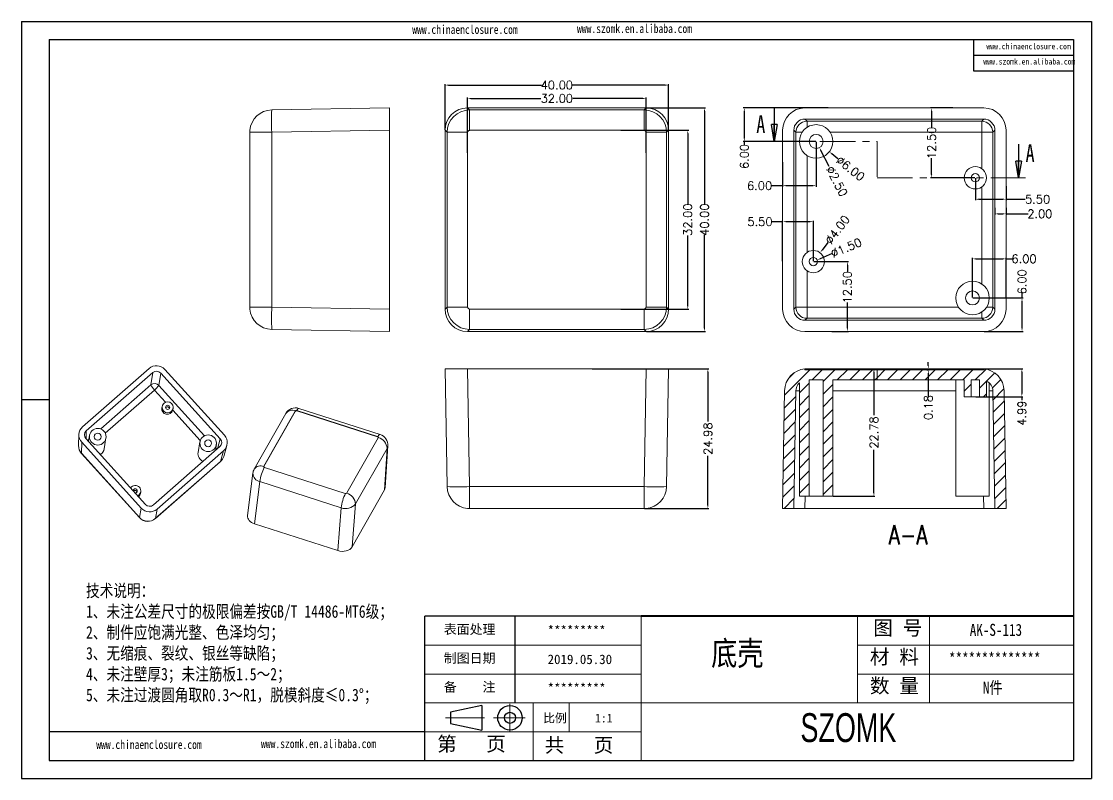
# Model space of a CAD drawing. Header units: inches. Extents: x 2182 to 2554, y 652 to 787.
# Drawn here: x 2362.3 to 2553.8, y 652 to 787.4 of the extents above; entities that cross this region are included whole.
import ezdxf

# ---------------------------------------------------------------- set-up
doc = ezdxf.new("R2010")
doc.units = ezdxf.units.IN
doc.linetypes.add('CENTER', pattern=[10.16, 6.35, -1.27, 1.27, -1.27])
doc.linetypes.add('CENTER2', pattern=[28.575, 19.05, -3.175, 3.175, -3.175])
doc.layers.add('文字', color=81, linetype='Continuous')
for name, color, linetype, lineweight in [('粗实线', 7, 'Continuous', 30), ('细实线', 3, 'Continuous', 9), ('细点划线', 2, 'CENTER2', 9)]:
    doc.layers.add(name, color=color, linetype=linetype, lineweight=lineweight)
doc.styles.add('SLDTEXTSTYLE0', font='TXT', dxfattribs={"width": 0.75})
doc.styles.add('SLDTEXTSTYLE3', font='TXT', dxfattribs={"width": 0.75, "bigfont": 'bigfont'})
doc.styles.get("Standard").update_dxf_attribs({"font": 'txt', "bigfont": 'gbcbig.shx'})
doc.styles.add('宋体', font='', dxfattribs={"width": 0.8, "height": 3.5})
doc.styles.add('长仿宋', font='', dxfattribs={"width": 0.7, "height": 4})
doc.styles.get('宋体').set_extended_font_data('SimSun')
doc.styles.get('长仿宋').set_extended_font_data('SimSun')
doc.dimstyles.new('2', dxfattribs={"dimtxt": 1.5, "dimasz": 0.6, "dimexe": 0.18, "dimexo": 0.0625, "dimgap": 0.09, "dimtad": 0, "dimzin": 0, "dimdsep": 46, "dimtxsty": 'Standard', "dimcen": 0, "dimclrd": 3, "dimclre": 3, "dimadec": 0, "dimazin": 2, "dimtfac": 1, "dimtofl": 0, "dimtmove": 0, "dimatfit": 3, "dimfxl": 1, "dimtolj": 1, "dimtzin": 0, "dimarcsym": 0})
pattern_1 = [(45, (70.4889, -338.2714), (-1.122532, 1.122532), [])]

# ---------------------------------------------------------------- blocks, each defined once
blk = doc.blocks.new('_CLOSED')
at = {"color": 0, "linetype": 'ByBlock', "lineweight": -2}
for p, q in [((-1, 0.166667), (0, 0)), ((-1, 0.166667), (-1, -0.166667)), ((0, 0), (-1, -0.166667)), ((0, 0), (-1, 0))]:
    blk.add_line(p, q, dxfattribs=at)
blk = doc.blocks.new('*D20')
at = {"color": 3, "lineweight": -2}
for p, q in [((2438.1, 768.04), (2438.1, 776.23)), ((2438.7, 776.05), (2455.38, 776.05)), ((2477.5, 776.05), (2460.81, 776.05)), ((2478.1, 768.04), (2478.1, 776.23))]:
    blk.add_line(p, q, dxfattribs=at)
at = {"color": 3}
for points in [[(2438.7, 776.15), (2438.7, 775.95), (2438.1, 776.05)], [(2477.5, 776.15), (2477.5, 775.95), (2478.1, 776.05)]]:
    blk.add_solid(points, dxfattribs=at)
at = {"layer": 'Defpoints', "color": 0}
for p in [(2478.1, 776.05), (2438.1, 767.98), (2478.1, 767.98)]:
    blk.add_point(p, dxfattribs=at)
at = {"color": 0, "insert": (2458.1, 776.05), "char_height": 1.5, "attachment_point": 5}
blk.add_mtext('\\A1;40.00', dxfattribs=at)
blk = doc.blocks.new('*D21')
at = {"color": 3, "lineweight": -2}
for p, q in [((2474.16, 771.97), (2484.71, 771.97)), ((2484.53, 771.37), (2484.53, 754.69)), ((2484.53, 732.57), (2484.53, 749.26)), ((2474.16, 731.97), (2484.71, 731.97))]:
    blk.add_line(p, q, dxfattribs=at)
at = {"color": 3}
for points in [[(2484.43, 771.37), (2484.63, 771.37), (2484.53, 771.97)], [(2484.43, 732.57), (2484.63, 732.57), (2484.53, 731.97)]]:
    blk.add_solid(points, dxfattribs=at)
at = {"layer": 'Defpoints', "color": 0}
for p in [(2474.1, 771.97), (2474.1, 731.97), (2484.53, 731.97)]:
    blk.add_point(p, dxfattribs=at)
at = {"color": 0, "insert": (2484.53, 751.97), "char_height": 1.5, "attachment_point": 5, "rotation": 90}
blk.add_mtext('\\A1;40.00', dxfattribs=at)
blk = doc.blocks.new('*D22')
at = {"color": 3, "lineweight": -2}
for p, q in [((2442.1, 763.93), (2442.1, 773.85)), ((2442.7, 773.67), (2455.26, 773.67)), ((2473.5, 773.67), (2460.94, 773.67)), ((2474.1, 763.93), (2474.1, 773.85))]:
    blk.add_line(p, q, dxfattribs=at)
at = {"color": 3}
for points in [[(2442.7, 773.77), (2442.7, 773.57), (2442.1, 773.67)], [(2473.5, 773.77), (2473.5, 773.57), (2474.1, 773.67)]]:
    blk.add_solid(points, dxfattribs=at)
at = {"layer": 'Defpoints', "color": 0}
for p in [(2474.1, 773.67), (2442.1, 763.87), (2474.1, 763.87)]:
    blk.add_point(p, dxfattribs=at)
at = {"color": 0, "insert": (2458.1, 773.67), "char_height": 1.5, "attachment_point": 5}
blk.add_mtext('\\A1;32.00', dxfattribs=at)
blk = doc.blocks.new('*D23')
at = {"color": 3, "lineweight": -2}
for p, q in [((2469.57, 767.97), (2481.71, 767.97)), ((2481.53, 767.37), (2481.53, 754.81)), ((2481.53, 736.57), (2481.53, 749.13)), ((2469.57, 735.97), (2481.71, 735.97))]:
    blk.add_line(p, q, dxfattribs=at)
at = {"color": 3}
for points in [[(2481.43, 767.37), (2481.63, 767.37), (2481.53, 767.97)], [(2481.43, 736.57), (2481.63, 736.57), (2481.53, 735.97)]]:
    blk.add_solid(points, dxfattribs=at)
at = {"layer": 'Defpoints', "color": 0}
for p in [(2469.51, 767.97), (2469.51, 735.97), (2481.53, 735.97)]:
    blk.add_point(p, dxfattribs=at)
at = {"color": 0, "insert": (2481.53, 751.97), "char_height": 1.5, "attachment_point": 5, "rotation": 90}
blk.add_mtext('\\A1;32.00', dxfattribs=at)
blk = doc.blocks.new('*D24')
at = {"color": 3, "lineweight": -2}
for p, q in [((2536.51, 754.11), (2536.51, 752.84)), ((2537.11, 753.02), (2537.91, 753.02)), ((2538.51, 754.11), (2538.51, 752.84)), ((2538.51, 753.02), (2542.46, 753.02))]:
    blk.add_line(p, q, dxfattribs=at)
at = {"color": 3}
for points in [[(2537.11, 753.12), (2537.11, 752.92), (2536.51, 753.02)], [(2537.91, 753.12), (2537.91, 752.92), (2538.51, 753.02)]]:
    blk.add_solid(points, dxfattribs=at)
at = {"layer": 'Defpoints', "color": 0}
for p in [(2536.51, 754.17), (2538.51, 754.17), (2538.51, 753.02)]:
    blk.add_point(p, dxfattribs=at)
at = {"color": 0, "insert": (2544.55, 753.02), "char_height": 1.5, "attachment_point": 5}
blk.add_mtext('\\A1;2.00', dxfattribs=at)
blk = doc.blocks.new('*D25')
at = {"color": 3, "lineweight": -2}
for p, q in [((2506.68, 771.97), (2491.47, 771.97)), ((2491.65, 771.37), (2491.65, 766.57)), ((2504.44, 765.97), (2491.47, 765.97)), ((2491.65, 765.97), (2491.65, 765.37))]:
    blk.add_line(p, q, dxfattribs=at)
at = {"color": 3}
for points in [[(2491.55, 771.37), (2491.75, 771.37), (2491.65, 771.97)], [(2491.55, 766.57), (2491.75, 766.57), (2491.65, 765.97)]]:
    blk.add_solid(points, dxfattribs=at)
at = {"layer": 'Defpoints', "color": 0}
for p in [(2491.65, 771.97), (2506.75, 771.97), (2504.51, 765.97)]:
    blk.add_point(p, dxfattribs=at)
at = {"color": 0, "insert": (2491.65, 763.28), "char_height": 1.5, "attachment_point": 5, "rotation": 90}
blk.add_mtext('\\A1;6.00', dxfattribs=at)
blk = doc.blocks.new('*D26')
at = {"color": 3, "lineweight": -2}
for p, q in [((2504.51, 765.91), (2504.51, 757.88)), ((2498.51, 762.27), (2498.51, 757.88)), ((2498.51, 758.06), (2496.47, 758.06)), ((2503.91, 758.06), (2499.11, 758.06))]:
    blk.add_line(p, q, dxfattribs=at)
at = {"color": 3}
for points in [[(2499.11, 758.16), (2499.11, 757.96), (2498.51, 758.06)], [(2503.91, 758.16), (2503.91, 757.96), (2504.51, 758.06)]]:
    blk.add_solid(points, dxfattribs=at)
at = {"layer": 'Defpoints', "color": 0}
for p in [(2504.51, 765.97), (2498.51, 762.33), (2498.51, 758.06)]:
    blk.add_point(p, dxfattribs=at)
at = {"color": 0, "insert": (2494.38, 758.06), "char_height": 1.5, "attachment_point": 5}
blk.add_mtext('\\A1;6.00', dxfattribs=at)
blk = doc.blocks.new('*D27')
at = {"color": 3, "lineweight": -2}
for p, q in [((2532.51, 738.04), (2532.51, 745.15)), ((2533.11, 744.97), (2537.91, 744.97)), ((2538.51, 738.04), (2538.51, 745.15)), ((2538.51, 744.97), (2539.63, 744.97))]:
    blk.add_line(p, q, dxfattribs=at)
at = {"color": 3}
for points in [[(2533.11, 745.07), (2533.11, 744.87), (2532.51, 744.97)], [(2537.91, 745.07), (2537.91, 744.87), (2538.51, 744.97)]]:
    blk.add_solid(points, dxfattribs=at)
at = {"layer": 'Defpoints', "color": 0}
for p in [(2538.51, 744.97), (2532.51, 737.97), (2538.51, 737.97)]:
    blk.add_point(p, dxfattribs=at)
at = {"color": 0, "insert": (2541.72, 744.97), "char_height": 1.5, "attachment_point": 5}
blk.add_mtext('\\A1;6.00', dxfattribs=at)
blk = doc.blocks.new('*D28')
at = {"color": 3, "lineweight": -2}
for p, q in [((2532.57, 737.97), (2541.54, 737.97)), ((2541.36, 737.97), (2541.36, 738.77)), ((2541.36, 732.57), (2541.36, 737.37)), ((2534.57, 731.97), (2541.54, 731.97))]:
    blk.add_line(p, q, dxfattribs=at)
at = {"color": 3}
for points in [[(2541.26, 737.37), (2541.46, 737.37), (2541.36, 737.97)], [(2541.26, 732.57), (2541.46, 732.57), (2541.36, 731.97)]]:
    blk.add_solid(points, dxfattribs=at)
at = {"layer": 'Defpoints', "color": 0}
for p in [(2532.51, 737.97), (2534.51, 731.97), (2541.36, 731.97)]:
    blk.add_point(p, dxfattribs=at)
at = {"color": 0, "insert": (2541.36, 740.86), "char_height": 1.5, "attachment_point": 5, "rotation": 90}
blk.add_mtext('\\A1;6.00', dxfattribs=at)
blk = doc.blocks.new('*D29')
at = {"color": 3, "lineweight": -2}
for p, q in [((2533.01, 759.41), (2533.01, 755.46)), ((2538.51, 757.98), (2538.51, 755.46)), ((2533.61, 755.64), (2537.91, 755.64)), ((2538.51, 755.64), (2541.93, 755.64))]:
    blk.add_line(p, q, dxfattribs=at)
at = {"color": 3}
for points in [[(2533.61, 755.74), (2533.61, 755.54), (2533.01, 755.64)], [(2537.91, 755.74), (2537.91, 755.54), (2538.51, 755.64)]]:
    blk.add_solid(points, dxfattribs=at)
at = {"layer": 'Defpoints', "color": 0}
for p in [(2533.01, 759.47), (2538.51, 758.04), (2538.51, 755.64)]:
    blk.add_point(p, dxfattribs=at)
at = {"color": 0, "insert": (2544.14, 755.64), "char_height": 1.5, "attachment_point": 5}
blk.add_mtext('\\A1;5.50', dxfattribs=at)
blk = doc.blocks.new('*D30')
at = {"color": 3, "lineweight": -2}
for p, q in [((2528.98, 771.97), (2525, 771.97)), ((2525.18, 771.37), (2525.18, 768.44)), ((2525.18, 760.07), (2525.18, 763.01)), ((2532.94, 759.47), (2525, 759.47))]:
    blk.add_line(p, q, dxfattribs=at)
at = {"color": 3}
for points in [[(2525.08, 771.37), (2525.28, 771.37), (2525.18, 771.97)], [(2525.08, 760.07), (2525.28, 760.07), (2525.18, 759.47)]]:
    blk.add_solid(points, dxfattribs=at)
at = {"layer": 'Defpoints', "color": 0}
for p in [(2525.18, 771.97), (2529.04, 771.97), (2533.01, 759.47)]:
    blk.add_point(p, dxfattribs=at)
at = {"color": 0, "insert": (2525.18, 765.72), "char_height": 1.5, "attachment_point": 5, "rotation": 90}
blk.add_mtext('\\A1;12.50', dxfattribs=at)
blk = doc.blocks.new('*D31')
at = {"color": 3, "lineweight": -2}
for p, q in [((2498.51, 751.62), (2496.66, 751.62)), ((2498.51, 744.54), (2498.51, 751.8)), ((2503.41, 751.62), (2499.11, 751.62)), ((2504.01, 744.54), (2504.01, 751.8))]:
    blk.add_line(p, q, dxfattribs=at)
at = {"color": 3}
for points in [[(2499.11, 751.72), (2499.11, 751.52), (2498.51, 751.62)], [(2503.41, 751.72), (2503.41, 751.52), (2504.01, 751.62)]]:
    blk.add_solid(points, dxfattribs=at)
at = {"layer": 'Defpoints', "color": 0}
for p in [(2498.51, 751.62), (2498.51, 744.47), (2504.01, 744.47)]:
    blk.add_point(p, dxfattribs=at)
at = {"color": 0, "insert": (2494.45, 751.62), "char_height": 1.5, "attachment_point": 5}
blk.add_mtext('\\A1;5.50', dxfattribs=at)
blk = doc.blocks.new('*D32')
at = {"color": 3, "lineweight": -2}
for p, q in [((2504.07, 744.47), (2510.28, 744.47)), ((2510.1, 743.87), (2510.1, 742.6)), ((2510.1, 732.57), (2510.1, 737.17)), ((2507.3, 731.97), (2510.28, 731.97))]:
    blk.add_line(p, q, dxfattribs=at)
at = {"color": 3}
for points in [[(2510, 743.87), (2510.2, 743.87), (2510.1, 744.47)], [(2510, 732.57), (2510.2, 732.57), (2510.1, 731.97)]]:
    blk.add_solid(points, dxfattribs=at)
at = {"layer": 'Defpoints', "color": 0}
for p in [(2504.01, 744.47), (2507.24, 731.97), (2510.1, 731.97)]:
    blk.add_point(p, dxfattribs=at)
at = {"color": 0, "insert": (2510.1, 739.88), "char_height": 1.5, "attachment_point": 5, "rotation": 90}
blk.add_mtext('\\A1;12.50', dxfattribs=at)
blk = doc.blocks.new('*D33')
at = {"color": 3, "lineweight": -2}
blk.add_line((2508.42, 762.89), (2507.33, 763.75), dxfattribs=at)
at = {"color": 3}
blk.add_solid([(2507.4, 763.83), (2507.27, 763.67), (2506.86, 764.12)], dxfattribs=at)
at = {"layer": 'Defpoints', "color": 0}
for p in [(2502.15, 767.83), (2506.86, 764.12)]:
    blk.add_point(p, dxfattribs=at)
at = {"color": 0, "insert": (2510.65, 761.14), "char_height": 1.5, "attachment_point": 5, "rotation": 321.7723}
blk.add_mtext('\\A1;∅6.00', dxfattribs=at)
blk = doc.blocks.new('*D34')
at = {"color": 3, "lineweight": -2}
blk.add_line((2506.85, 761.48), (2505.36, 764.33), dxfattribs=at)
at = {"color": 3}
blk.add_solid([(2505.45, 764.38), (2505.27, 764.29), (2505.08, 764.87)], dxfattribs=at)
at = {"layer": 'Defpoints', "color": 0}
for p in [(2503.93, 767.08), (2505.08, 764.87)]:
    blk.add_point(p, dxfattribs=at)
at = {"color": 0, "insert": (2508.22, 758.85), "char_height": 1.5, "attachment_point": 5, "rotation": 297.5189}
blk.add_mtext('\\A1;∅2.50', dxfattribs=at)
blk = doc.blocks.new('*D35')
at = {"color": 3, "lineweight": -2}
blk.add_line((2506.59, 747.91), (2505.57, 746.55), dxfattribs=at)
at = {"color": 3}
blk.add_solid([(2505.49, 746.61), (2505.65, 746.49), (2505.21, 746.07)], dxfattribs=at)
at = {"layer": 'Defpoints', "color": 0}
for p in [(2505.21, 746.07), (2502.8, 742.88)]:
    blk.add_point(p, dxfattribs=at)
at = {"color": 0, "insert": (2508.3, 750.18), "char_height": 1.5, "attachment_point": 5, "rotation": 53.0337}
blk.add_mtext('\\A1;∅4.00', dxfattribs=at)
blk = doc.blocks.new('*D36')
at = {"color": 3, "lineweight": -2}
blk.add_line((2507.39, 745.9), (2505.25, 745), dxfattribs=at)
at = {"color": 3}
blk.add_solid([(2505.21, 745.09), (2505.29, 744.91), (2504.7, 744.77)], dxfattribs=at)
at = {"layer": 'Defpoints', "color": 0}
for p in [(2503.32, 744.18), (2504.7, 744.77)]:
    blk.add_point(p, dxfattribs=at)
at = {"color": 0, "insert": (2509.89, 746.95), "char_height": 1.5, "attachment_point": 5, "rotation": 22.8266}
blk.add_mtext('\\A1;∅1.50', dxfattribs=at)
blk = doc.blocks.new('*D37')
at = {"color": 3, "lineweight": -2}
for p, q in [((2534.47, 725.3), (2541.51, 725.3)), ((2541.33, 724.7), (2541.33, 720.91)), ((2533.07, 720.31), (2541.51, 720.31)), ((2541.33, 720.31), (2541.33, 719.71))]:
    blk.add_line(p, q, dxfattribs=at)
at = {"color": 3}
for points in [[(2541.23, 724.7), (2541.43, 724.7), (2541.33, 725.3)], [(2541.23, 720.91), (2541.43, 720.91), (2541.33, 720.31)]]:
    blk.add_solid(points, dxfattribs=at)
at = {"layer": 'Defpoints', "color": 0}
for p in [(2534.41, 725.3), (2541.33, 725.3), (2533.01, 720.31)]:
    blk.add_point(p, dxfattribs=at)
at = {"color": 0, "insert": (2541.33, 717.37), "char_height": 1.5, "attachment_point": 5, "rotation": 90}
blk.add_mtext('\\A1;4.99', dxfattribs=at)
blk = doc.blocks.new('*D38')
at = {"color": 3, "lineweight": -2}
for p, q in [((2502.57, 725.3), (2515.03, 725.3)), ((2514.85, 724.7), (2514.85, 717)), ((2514.85, 703.11), (2514.85, 710.82)), ((2507.57, 702.51), (2515.03, 702.51))]:
    blk.add_line(p, q, dxfattribs=at)
at = {"color": 3}
for points in [[(2514.75, 724.7), (2514.95, 724.7), (2514.85, 725.3)], [(2514.75, 703.11), (2514.95, 703.11), (2514.85, 702.51)]]:
    blk.add_solid(points, dxfattribs=at)
at = {"layer": 'Defpoints', "color": 0}
for p in [(2502.51, 725.3), (2514.85, 725.3), (2507.51, 702.51)]:
    blk.add_point(p, dxfattribs=at)
at = {"color": 0, "insert": (2514.85, 713.91), "char_height": 1.5, "attachment_point": 5, "rotation": 90}
blk.add_mtext('\\A1;22.78', dxfattribs=at)
blk = doc.blocks.new('*D39')
at = {"color": 3, "lineweight": -2}
for p, q in [((2524.59, 725.9), (2524.59, 726.5)), ((2524.3, 725.3), (2524.77, 725.3)), ((2524.3, 725.11), (2524.77, 725.11)), ((2524.59, 724.51), (2524.59, 720.34))]:
    blk.add_line(p, q, dxfattribs=at)
at = {"color": 3}
for points in [[(2524.49, 725.9), (2524.69, 725.9), (2524.59, 725.3)], [(2524.49, 724.51), (2524.69, 724.51), (2524.59, 725.11)]]:
    blk.add_solid(points, dxfattribs=at)
at = {"layer": 'Defpoints', "color": 0}
for p in [(2524.24, 725.3), (2524.24, 725.11), (2524.59, 725.3)]:
    blk.add_point(p, dxfattribs=at)
at = {"color": 0, "insert": (2524.59, 718.38), "char_height": 1.5, "attachment_point": 5, "rotation": 90}
blk.add_mtext('\\A1;0.18', dxfattribs=at)
blk = doc.blocks.new('*D40')
at = {"color": 3, "lineweight": -2}
for p, q in [((2464.43, 725.3), (2485.31, 725.3)), ((2485.13, 724.7), (2485.13, 715.89)), ((2485.13, 700.91), (2485.13, 709.71)), ((2473.79, 700.31), (2485.31, 700.31))]:
    blk.add_line(p, q, dxfattribs=at)
at = {"color": 3}
for points in [[(2485.03, 724.7), (2485.23, 724.7), (2485.13, 725.3)], [(2485.03, 700.91), (2485.23, 700.91), (2485.13, 700.31)]]:
    blk.add_solid(points, dxfattribs=at)
at = {"layer": 'Defpoints', "color": 0}
for p in [(2464.37, 725.3), (2485.13, 725.3), (2473.73, 700.31)]:
    blk.add_point(p, dxfattribs=at)
at = {"color": 0, "insert": (2485.13, 712.8), "char_height": 1.5, "attachment_point": 5, "rotation": 90}
blk.add_mtext('\\A1;24.98', dxfattribs=at)

msp = doc.modelspace()

# ---------------------------------------------------------------- hatches: boundary and pattern name
at = {"linetype": 'Continuous', "lineweight": 0}
h = msp.add_hatch(dxfattribs=at)
h.set_pattern_fill('ANSI31', color=4, scale=0.5, style=0)
h.set_pattern_definition(pattern_1)
edge = h.paths.add_edge_path(flags=0)
edge.add_line((2515.436, 725.114), (2502.507, 725.114))
edge.add_line((2502.507, 725.114), (2502.507, 725.297))
edge.add_arc((2502.874, 721.314), 4, 95.26667, 179)
edge.add_line((2498.874, 721.384), (2498.507, 700.314))
edge.add_line((2498.507, 700.314), (2500.507, 700.314))
edge.add_line((2500.507, 700.314), (2500.874, 721.349))
edge.add_arc((2502.874, 721.314), 2, 133.12426, 179, ccw=False)
edge.add_line((2501.507, 722.774), (2501.507, 702.514))
edge.add_line((2501.507, 702.514), (2503.257, 702.514))
edge.add_line((2503.257, 702.514), (2503.257, 723.314))
edge.add_line((2503.257, 723.314), (2505.757, 723.314))
edge.add_line((2505.757, 723.314), (2505.757, 702.514))
edge.add_line((2505.757, 702.514), (2507.507, 702.514))
edge.add_line((2507.507, 702.514), (2507.507, 723.314))
edge.add_line((2507.507, 723.314), (2515.436, 723.314))
edge.add_line((2515.436, 723.314), (2515.436, 725.114))
h = msp.add_hatch(dxfattribs=at)
h.set_pattern_fill('ANSI31', color=4, scale=0.5, style=0)
h.set_pattern_definition(pattern_1)
edge = h.paths.add_edge_path(flags=0)
edge.add_line((2534.507, 725.114), (2515.436, 725.114))
edge.add_line((2515.436, 725.114), (2515.436, 723.314))
edge.add_line((2515.436, 723.314), (2531.007, 723.314))
edge.add_line((2531.007, 723.314), (2531.007, 720.314))
edge.add_line((2531.007, 720.314), (2532.257, 720.314))
edge.add_line((2532.257, 720.314), (2532.257, 723.314))
edge.add_line((2532.257, 723.314), (2533.757, 723.314))
edge.add_line((2533.757, 723.314), (2533.757, 720.314))
edge.add_line((2533.757, 720.314), (2535.007, 720.314))
edge.add_line((2535.007, 720.314), (2535.007, 723.116))
edge.add_arc((2534.139, 721.314), 2, 1, 64.30485, ccw=False)
edge.add_line((2536.139, 721.349), (2536.506, 700.314))
edge.add_line((2536.506, 700.314), (2538.507, 700.314))
edge.add_line((2538.507, 700.314), (2538.139, 721.384))
edge.add_arc((2534.139, 721.314), 4, 1, 84.73333)
edge.add_line((2534.507, 725.297), (2534.507, 725.114))

# ---------------------------------------------------------------- linework, layer by layer
for p, q in [((2362.257, 787.444), (2553.814, 787.444)), ((2362.257, 787.444), (2362.257, 652)), ((2553.814, 787.444), (2553.814, 652)), ((2367.214, 784.219), (2550.589, 784.219)), ((2367.214, 784.219), (2367.214, 655.225)), ((2532.673, 784.219), (2532.673, 778.62)), ((2550.589, 784.219), (2550.589, 655.225)), ((2532.673, 781.42), (2550.589, 781.42)), ((2532.673, 778.62), (2550.589, 778.62)), ((2367.214, 719.722), (2362.257, 719.722)), ((2362.257, 714.706), (2362.257, 652)), ((2473.192, 681.024), (2434.494, 681.024)), ((2434.494, 655.225), (2434.494, 681.024)), ((2450.618, 665.544), (2450.618, 681.024)), ((2434.494, 660.384), (2367.214, 660.384)), ((2367.214, 655.225), (2550.589, 655.225)), ((2362.257, 652), (2553.814, 652)), ((2362.257, 652), (2450.941, 652))]:
    msp.add_line(p, q)
at = {"color": 7, "linetype": 'Continuous', "lineweight": 15}
for p, q in [((2407.066, 771.607), (2428.136, 771.975)), ((2428.136, 771.975), (2428.136, 767.975)), ((2442.098, 771.975), (2442.466, 771.607)), ((2474.1, 771.975), (2442.098, 771.975)), ((2473.732, 771.607), (2474.1, 771.975)), ((2502.506, 771.975), (2534.507, 771.975)), ((2442.466, 767.957), (2442.466, 771.607)), ((2442.466, 771.607), (2473.732, 771.607)), ((2473.732, 771.607), (2473.732, 767.957)), ((2502.874, 769.607), (2502.507, 769.974)), ((2502.507, 769.974), (2534.507, 769.974)), ((2534.139, 769.607), (2502.874, 769.607)), ((2502.874, 769.607), (2502.874, 768.491)), ((2534.507, 769.974), (2534.139, 769.607)), ((2534.139, 767.608), (2534.139, 769.607)), ((2407.066, 767.608), (2403.151, 767.608)), ((2403.153, 736.475), (2403.153, 767.475)), ((2428.136, 767.975), (2407.066, 767.608)), ((2407.066, 767.608), (2407.066, 736.342)), ((2428.136, 735.974), (2428.136, 767.975)), ((2438.467, 767.608), (2438.099, 767.975)), ((2438.099, 767.975), (2438.099, 735.974)), ((2442.117, 767.608), (2438.467, 767.608)), ((2438.467, 736.342), (2438.467, 767.608)), ((2442.099, 767.475), (2442.099, 736.475)), ((2473.599, 767.975), (2442.599, 767.975)), ((2477.731, 767.608), (2474.081, 767.608)), ((2474.099, 736.475), (2474.099, 767.475)), ((2478.099, 767.975), (2477.731, 767.608)), ((2477.731, 767.608), (2477.731, 736.342)), ((2478.099, 735.974), (2478.099, 767.975)), ((2498.507, 735.974), (2498.507, 767.975)), ((2500.507, 767.975), (2500.874, 767.608)), ((2500.507, 735.975), (2500.507, 767.975)), ((2500.874, 767.608), (2500.874, 736.342)), ((2500.874, 767.608), (2501.99, 767.608)), ((2507.023, 767.608), (2534.139, 767.608)), ((2534.139, 767.608), (2536.139, 767.608)), ((2534.139, 767.608), (2534.139, 761.123)), ((2536.139, 767.608), (2536.506, 767.975)), ((2536.139, 736.342), (2536.139, 767.608)), ((2536.506, 767.975), (2536.506, 735.975)), ((2538.507, 767.975), (2538.507, 735.974)), ((2502.874, 746.123), (2502.874, 763.458)), ((2534.139, 757.826), (2534.139, 740.491)), ((2502.874, 736.342), (2502.874, 742.826)), ((2407.066, 736.342), (2403.151, 736.342)), ((2407.066, 736.342), (2428.136, 735.974)), ((2428.136, 735.974), (2428.136, 731.975)), ((2438.099, 735.974), (2438.467, 736.342)), ((2442.117, 736.342), (2438.467, 736.342)), ((2442.466, 735.993), (2442.466, 732.342)), ((2442.599, 735.975), (2473.599, 735.975)), ((2473.732, 732.342), (2473.732, 735.993)), ((2477.731, 736.342), (2474.081, 736.342)), ((2477.731, 736.342), (2478.099, 735.974)), ((2500.874, 736.342), (2500.507, 735.975)), ((2500.874, 736.342), (2502.874, 736.342)), ((2502.874, 734.342), (2502.874, 736.342)), ((2529.99, 736.342), (2502.874, 736.342)), ((2535.023, 736.342), (2536.139, 736.342)), ((2536.506, 735.975), (2536.139, 736.342)), ((2502.507, 733.975), (2502.874, 734.342)), ((2534.507, 733.975), (2502.507, 733.975)), ((2502.874, 734.342), (2534.139, 734.342)), ((2534.139, 735.458), (2534.139, 734.342)), ((2534.139, 734.342), (2534.507, 733.975)), ((2428.136, 731.975), (2407.066, 732.342)), ((2442.466, 732.342), (2442.098, 731.975)), ((2442.098, 731.975), (2474.1, 731.975)), ((2473.732, 732.342), (2442.466, 732.342)), ((2474.1, 731.975), (2473.732, 732.342)), ((2534.507, 731.975), (2502.506, 731.975)), ((2373.2, 714.929), (2385.11, 725.358)), ((2373.867, 714.193), (2385.777, 724.622)), ((2385.777, 724.622), (2385.449, 722.425)), ((2386.861, 722.341), (2387.189, 724.538)), ((2387.189, 724.538), (2397.862, 712.768)), ((2387.933, 725.19), (2398.606, 713.42)), ((2438.467, 704.227), (2438.099, 725.297)), ((2438.099, 725.297), (2442.098, 725.297)), ((2442.098, 725.297), (2442.466, 704.227)), ((2474.1, 725.297), (2442.098, 725.297)), ((2473.732, 704.227), (2474.1, 725.297)), ((2474.1, 725.297), (2478.099, 725.297)), ((2478.099, 725.297), (2477.731, 704.227)), ((2502.507, 725.114), (2502.507, 725.297)), ((2502.507, 725.114), (2515.436, 725.114)), ((2503.007, 725.297), (2503.007, 725.114)), ((2534.007, 725.297), (2503.007, 725.297)), ((2515.436, 723.314), (2515.436, 725.114)), ((2515.436, 725.114), (2534.507, 725.114)), ((2534.007, 725.114), (2534.007, 725.297)), ((2534.507, 725.297), (2534.507, 725.114)), ((2501.507, 722.774), (2501.507, 702.514)), ((2503.257, 723.314), (2505.757, 723.314)), ((2503.257, 723.314), (2503.257, 702.514)), ((2505.757, 702.514), (2505.757, 723.314)), ((2507.507, 723.314), (2515.436, 723.314)), ((2507.507, 702.514), (2507.507, 723.314)), ((2515.436, 723.314), (2531.007, 723.314)), ((2529.507, 723.314), (2529.507, 702.514)), ((2531.007, 723.314), (2531.007, 720.314)), ((2532.257, 723.314), (2533.757, 723.314)), ((2532.257, 723.314), (2532.257, 720.314)), ((2533.757, 720.314), (2533.757, 723.314)), ((2535.007, 720.314), (2535.007, 723.116)), ((2535.507, 702.514), (2535.507, 722.774)), ((2498.874, 721.384), (2498.507, 700.314)), ((2500.874, 721.349), (2500.507, 700.314)), ((2532.257, 720.314), (2531.007, 720.314)), ((2532.257, 720.314), (2533.757, 720.314)), ((2535.007, 720.314), (2533.757, 720.314)), ((2536.506, 700.314), (2536.139, 721.349)), ((2538.507, 700.314), (2538.139, 721.384)), ((2387.435, 718.584), (2387.391, 718.307)), ((2389.365, 717.988), (2389.41, 718.265)), ((2409.579, 717.306), (2403.926, 707.361)), ((2411.252, 717.682), (2405.647, 707.821)), ((2411.258, 717.747), (2405.654, 707.886)), ((2411.252, 717.682), (2411.258, 717.747)), ((2411.581, 717.831), (2411.574, 717.766)), ((2425.988, 713.127), (2411.574, 717.766)), ((2425.994, 713.192), (2411.581, 717.831)), ((2426.467, 713.543), (2411.93, 718.222)), ((2372.535, 713.523), (2372.48, 711.56)), ((2384.463, 701.037), (2373.79, 712.806)), ((2374.432, 713.41), (2374.252, 712.297)), ((2377.083, 711.011), (2377.393, 712.931)), ((2420.532, 703.098), (2426.136, 712.958)), ((2425.988, 713.127), (2425.994, 713.192)), ((2373.045, 712.154), (2372.99, 710.194)), ((2383.718, 700.384), (2373.045, 712.154)), ((2397.784, 711.381), (2385.874, 700.953)), ((2394.192, 712.237), (2393.882, 710.316)), ((2396.979, 710.676), (2397.154, 711.758)), ((2398.462, 709.623), (2399.037, 711.555)), ((2427.716, 711.066), (2422.064, 701.121)), ((2427.238, 703.636), (2427.716, 711.066)), ((2427.372, 704.074), (2427.85, 711.511)), ((2372.99, 710.194), (2383.418, 698.694)), ((2372.998, 710.16), (2383.426, 698.661)), ((2398.452, 710.646), (2386.541, 700.217)), ((2397.878, 708.716), (2398.452, 710.646)), ((2386.225, 698.5), (2397.862, 708.689)), ((2386.241, 698.527), (2397.878, 708.716)), ((2405.647, 707.821), (2405.637, 707.797)), ((2405.654, 707.886), (2405.647, 707.821)), ((2405.796, 707.653), (2420.209, 703.014)), ((2403.681, 706.623), (2402.727, 699.063)), ((2404.945, 705.126), (2403.992, 697.572)), ((2419.481, 700.447), (2404.945, 705.126)), ((2383.574, 703.02), (2383.619, 703.297)), ((2421.453, 693.457), (2427.238, 703.636)), ((2442.466, 704.227), (2473.732, 704.227)), ((2442.466, 700.313), (2442.466, 704.227)), ((2473.732, 704.227), (2473.732, 700.313)), ((2422.064, 701.121), (2421.453, 693.457)), ((2503.257, 702.514), (2501.507, 702.514)), ((2503.257, 702.514), (2505.757, 702.514)), ((2507.507, 702.514), (2505.757, 702.514)), ((2535.507, 702.514), (2529.507, 702.514)), ((2383.418, 698.694), (2383.718, 700.384)), ((2386.541, 700.217), (2386.241, 698.527)), ((2418.87, 692.783), (2419.481, 700.447)), ((2473.599, 700.314), (2442.599, 700.314)), ((2498.507, 700.314), (2500.507, 700.314)), ((2500.507, 700.314), (2502.507, 700.314)), ((2534.507, 700.314), (2502.507, 700.314)), ((2534.507, 700.314), (2536.506, 700.314)), ((2536.506, 700.314), (2538.507, 700.314)), ((2403.992, 697.572), (2418.87, 692.783))]:
    msp.add_line(p, q, dxfattribs=at)
at = {"color": 7, "linetype": 'Continuous', "lineweight": 30}
for p, q in [((2497.021, 771.975), (2497.021, 765.975)), ((2540.74, 765.475), (2540.74, 759.475))]:
    msp.add_line(p, q, dxfattribs=at)
at = {"color": 1, "linetype": 'CENTER', "lineweight": 0}
for p, q in [((2495.021, 765.975), (2515.436, 765.975)), ((2515.436, 765.975), (2515.436, 759.475)), ((2515.436, 759.475), (2541.993, 759.475))]:
    msp.add_line(p, q, dxfattribs=at)
at = {"color": 8, "linetype": 'Continuous', "lineweight": 15}
for p, q in [((2385.449, 722.425), (2376.449, 714.545)), ((2395.03, 713.333), (2386.861, 722.341)), ((2377.27, 713.789), (2386.087, 721.508)), ((2386.087, 721.508), (2388.053, 719.34)), ((2507.507, 721.349), (2529.507, 721.349)), ((2389.349, 717.911), (2394.259, 712.496)), ((2373.827, 712.765), (2373.867, 714.193)), ((2374.313, 712.674), (2374.088, 712.477)), ((2397.862, 712.768), (2397.331, 710.984)), ((2397.235, 710.9), (2397.049, 711.107)), ((2397.862, 708.689), (2397.878, 708.716)), ((2502.507, 700.314), (2502.545, 702.514)), ((2534.468, 702.514), (2534.507, 700.314)), ((2386.241, 698.527), (2386.225, 698.5))]:
    msp.add_line(p, q, dxfattribs=at)
at = {"color": 8, "linetype": 'Continuous', "lineweight": 15, "flags": 128}
for points in [[(2411.93, 718.222), (2411.894, 718.226), (2411.843, 718.213), (2411.787, 718.179), (2411.725, 718.124), (2411.659, 718.05), (2411.589, 717.957), (2411.516, 717.846)], [(2426.467, 713.543), (2426.431, 713.547), (2426.38, 713.534), (2426.323, 713.5), (2426.262, 713.446), (2426.195, 713.372), (2426.125, 713.278), (2426.052, 713.167)], [(2372.99, 710.194), (2372.995, 710.165), (2372.998, 710.16)], [(2383.418, 698.694), (2383.423, 698.665), (2383.426, 698.661)]]:
    msp.add_lwpolyline(points, dxfattribs=at)
at = {"color": 7, "linetype": 'Continuous', "lineweight": 15}
for centre, radius in [((2504.507, 765.975), 3), ((2504.507, 765.975), 1.25), ((2533.007, 759.475), 2), ((2533.007, 759.475), 0.75), ((2504.007, 744.475), 2), ((2504.007, 744.475), 0.75), ((2532.507, 737.975), 3), ((2532.507, 737.975), 1.25), ((2388.433, 718.411), 0.991), ((2388.427, 718.419), 0.372), ((2375.928, 713.149), 1.487), ((2375.919, 713.162), 0.619), ((2395.688, 711.976), 1.487), ((2395.68, 711.988), 0.619)]:
    msp.add_circle(centre, radius, dxfattribs=at)
for centre, radius, start, end in [((2407.136, 767.608), 4, 91, 174.99173), ((2460.382, 769.607), 53.353, 177.85201, 182.14799), ((2442.468, 767.606), 4.001, 90.02034, 179.97966), ((2473.73, 767.606), 4.001, 0.02034, 89.97966), ((2502.875, 767.607), 2, 90.02017, 179.97983), ((2534.139, 767.607), 2, 0.02017, 89.97983), ((2407.136, 736.342), 4, 185.00827, 269), ((2468.372, 734.342), 61.338, 178.13176, 181.86824), ((2442.468, 736.343), 4.001, 180.02034, 269.97966), ((2473.73, 736.343), 4.001, 270.02034, 359.97966), ((2502.875, 736.343), 2, 180.02017, 269.97983), ((2534.139, 736.343), 2, 270.02017, 359.97983), ((2502.874, 721.314), 4, 95.26667, 179), ((2534.139, 721.314), 4, 1, 84.73333), ((2386.112, 721.656), 1.015, 42.44721, 130.75542), ((2387.929, 723.47), 2.691, 202.83942, 226.79245), ((2383.947, 724.271), 3.495, 307.75846, 326.48117), ((2502.874, 721.314), 2, 133.12426, 179), ((2534.139, 721.314), 2, 1, 64.30485), ((2388.377, 718.139), 0.378, 42.11307, 147.54372), ((2388.385, 718.144), 0.368, 13.59221, 42.29104), ((2388.381, 718.162), 1.001, 171.65523, 345.44869), ((2411.317, 716.318), 2, 72.15917, 150.38844), ((2411.47, 717.507), 0.279, 67.97215, 141.26803), ((2425.942, 712.923), 0.21, 14.04462, 77.46758), ((2425.509, 710.885), 2.214, 4.67573, 73.13211), ((2425.854, 711.639), 2, 356.32031, 72.15917), ((2374.48, 711.504), 2, 178.39652, 222.20286), ((2375.639, 711.248), 1.463, 299.4444, 350.70731), ((2395.344, 710.09), 1.48, 171.20188, 246.66461), ((2396.545, 710.193), 2, 311.2043, 343.43494), ((2405.665, 706.373), 2, 150.38844, 172.81111), ((2412.798, 704.087), 7.922, 153.0355, 172.46332), ((2382.629, 703.433), 1.008, 42.1091, 146.65016), ((2382.631, 703.452), 0.374, 41.67665, 177.49753), ((2382.586, 703.17), 0.378, 42.17102, 138.71723), ((2382.638, 703.455), 0.367, 264.14104, 42.0507), ((2382.594, 703.177), 0.368, 13.59221, 42.29104), ((2382.658, 703.453), 0.973, 295.10427, 42.41305), ((2382.614, 703.177), 0.973, 308.17747, 350.73272), ((2419.857, 700.94), 2.214, 4.67573, 73.13211), ((2440.466, 757.543), 53.353, 267.85201, 272.14799), ((2442.466, 704.297), 4, 181, 264.99173), ((2475.731, 765.533), 61.338, 268.13176, 271.86824), ((2473.732, 704.297), 4, 275.00827, 359), ((2427.335, 699.408), 7.922, 153.0355, 172.46332), ((2420.315, 702.536), 2.249, 248.22409, 321.01609), ((2384.915, 700.047), 2.017, 222.11275, 311.08988), ((2384.908, 700.004), 2, 222.20286, 311.2043)]:
    msp.add_arc(centre, radius, start, end, dxfattribs=at)
at = {"color": 8, "linetype": 'Continuous', "lineweight": 15}
for centre, radius, start, end in [((2501.329, 715.28), 6.086, 88.32684, 94.28591), ((2535.684, 715.28), 6.086, 85.71409, 91.67316), ((2410.751, 716.42), 1.47, 68.47366, 142.91073), ((2374.426, 711.508), 1.946, 178.46834, 222.45539), ((2426.81, 711.581), 1.042, 330.35635, 356.1379), ((2396.606, 710.176), 1.936, 311.046, 343.40283), ((2405.099, 706.475), 1.47, 68.47366, 142.91073), ((2405.246, 706.662), 1.565, 181.40234, 258.91232)]:
    msp.add_arc(centre, radius, start, end, dxfattribs=at)
at = {"color": 7, "linetype": 'Continuous', "lineweight": 15}
for centre, major_axis, ratio, start_param, end_param in [((2442.1, 767.974), (-2.829, 2.829), 0.9996955, 5.4979394, 7.0684312), ((2474.098, 767.974), (2.829, 2.829), 0.9996955, 5.4979394, 7.0684312), ((2502.507, 767.974), (-2.829, 2.829), 0.9996955, 5.4979394, 7.0684312), ((2534.506, 767.974), (2.829, 2.829), 0.9996955, 5.4979394, 7.0684312), ((2502.507, 767.974), (-1.415, 1.415), 0.9996955, 5.4979394, 7.0684312), ((2534.506, 767.974), (1.415, 1.415), 0.9996955, 5.4979394, 7.0684312), ((2442.1, 735.975), (-2.829, -2.829), 0.9996955, 5.4979394, 7.0684312), ((2474.098, 735.975), (2.829, -2.829), 0.9996955, 5.4979394, 7.0684312), ((2502.507, 735.975), (-2.829, -2.829), 0.9996955, 5.4979394, 7.0684312), ((2502.507, 735.975), (-1.415, -1.415), 0.9996955, 5.4979394, 7.0684312), ((2534.506, 735.975), (1.415, -1.415), 0.9996955, 5.4979394, 7.0684312), ((2534.506, 735.975), (2.829, -2.829), 0.9996955, 5.4979394, 7.0684312), ((2386.444, 723.886), (1.974, -0.323), 0.9826469, 0.8900754, 2.4605671), ((2386.444, 723.886), (0.987, -0.161), 0.9826469, 0.8900754, 2.4605671), ((2374.534, 713.458), (1.976, -0.316), 0.9820611, 2.4573794, 4.0278711), ((2374.534, 713.458), (0.988, -0.158), 0.9820611, 2.4573794, 4.0278711), ((2397.117, 712.117), (0.988, -0.158), 0.9820611, 5.598972, 7.1694638), ((2397.117, 712.117), (1.976, -0.316), 0.9820611, 5.598972, 7.1694638), ((2425.378, 704.234), (1.991, -0.189), 0.6996319, 5.9788493, 6.3046139), ((2385.207, 701.689), (1.974, -0.323), 0.9826469, 4.0316681, 5.6021598), ((2385.207, 701.689), (0.987, -0.161), 0.9826469, 4.0316681, 5.6021598), ((2404.716, 698.844), (1.991, -0.189), 0.6996319, 3.120164, 4.4077484), ((2419.593, 694.056), (1.991, -0.191), 0.6998755, 4.4087826, 5.9792743)]:
    msp.add_ellipse(centre, major_axis=major_axis, ratio=ratio, start_param=start_param, end_param=end_param, dxfattribs=at)
for points in [[(2403.151, 767.957), (2403.147, 767.911), (2403.147, 767.775), (2403.151, 767.608)], [(2403.151, 767.608), (2403.153, 767.564), (2403.153, 767.52), (2403.153, 767.475)], [(2442.099, 767.475), (2442.099, 767.52), (2442.105, 767.564), (2442.117, 767.608)], [(2442.117, 767.608), (2442.163, 767.775), (2442.298, 767.911), (2442.466, 767.957)], [(2442.466, 767.957), (2442.51, 767.969), (2442.554, 767.975), (2442.599, 767.975)], [(2473.599, 767.975), (2473.644, 767.975), (2473.688, 767.969), (2473.732, 767.957)], [(2473.732, 767.957), (2473.899, 767.911), (2474.035, 767.775), (2474.081, 767.608)], [(2474.081, 767.608), (2474.093, 767.564), (2474.099, 767.52), (2474.099, 767.475)], [(2403.151, 736.342), (2403.147, 736.174), (2403.147, 736.039), (2403.151, 735.993)], [(2403.153, 736.475), (2403.153, 736.43), (2403.153, 736.385), (2403.151, 736.342)], [(2442.117, 736.342), (2442.105, 736.385), (2442.099, 736.43), (2442.099, 736.475)], [(2442.466, 735.993), (2442.298, 736.039), (2442.163, 736.174), (2442.117, 736.342)], [(2442.599, 735.975), (2442.554, 735.975), (2442.51, 735.981), (2442.466, 735.993)], [(2473.732, 735.993), (2473.688, 735.981), (2473.644, 735.975), (2473.599, 735.975)], [(2474.081, 736.342), (2474.035, 736.174), (2473.899, 736.039), (2473.732, 735.993)], [(2474.099, 736.475), (2474.099, 736.43), (2474.093, 736.385), (2474.081, 736.342)], [(2502.525, 725.299), (2502.571, 725.303), (2502.706, 725.303), (2502.874, 725.299)], [(2502.874, 725.299), (2502.917, 725.298), (2502.962, 725.297), (2503.007, 725.297)], [(2534.007, 725.297), (2534.052, 725.297), (2534.096, 725.298), (2534.139, 725.299)], [(2534.139, 725.299), (2534.307, 725.303), (2534.442, 725.303), (2534.489, 725.299)], [(2411.258, 717.747), (2411.266, 717.761), (2411.277, 717.775), (2411.29, 717.787)], [(2411.29, 717.787), (2411.342, 717.835), (2411.43, 717.858), (2411.516, 717.846)], [(2411.516, 717.846), (2411.538, 717.843), (2411.56, 717.838), (2411.581, 717.831)], [(2425.994, 713.192), (2426.015, 713.186), (2426.034, 713.177), (2426.052, 713.167)], [(2426.052, 713.167), (2426.122, 713.129), (2426.161, 713.066), (2426.152, 713.004)], [(2426.152, 713.004), (2426.149, 712.988), (2426.144, 712.973), (2426.136, 712.958)], [(2405.737, 707.679), (2405.668, 707.72), (2405.629, 707.783), (2405.638, 707.842)], [(2405.638, 707.842), (2405.64, 707.857), (2405.646, 707.872), (2405.654, 707.886)], [(2405.796, 707.653), (2405.775, 707.659), (2405.755, 707.668), (2405.737, 707.679)], [(2420.274, 703), (2420.251, 703.003), (2420.23, 703.007), (2420.209, 703.014)], [(2420.499, 703.059), (2420.448, 703.014), (2420.36, 702.991), (2420.274, 703)], [(2420.532, 703.098), (2420.524, 703.084), (2420.513, 703.071), (2420.499, 703.059)], [(2442.117, 700.313), (2442.163, 700.308), (2442.298, 700.308), (2442.466, 700.313)], [(2442.466, 700.313), (2442.51, 700.314), (2442.554, 700.314), (2442.599, 700.314)], [(2473.599, 700.314), (2473.644, 700.314), (2473.688, 700.314), (2473.732, 700.313)], [(2473.732, 700.313), (2473.899, 700.308), (2474.035, 700.308), (2474.081, 700.313)]]:
    msp.add_open_spline(points, degree=3, dxfattribs=at)
msp.add_open_spline([(2389.349, 717.911), (2389.354, 717.929), (2389.36, 717.955), (2389.364, 717.981), (2389.365, 717.989)], degree=3, knots=[0, 0, 0, 0, 0.7240824, 1, 1, 1, 1], dxfattribs=at)
at = {"layer": '粗实线', "color": 7, "lineweight": 40}
msp.add_line((2550.589, 681.024), (2473.192, 681.024), dxfattribs=at)
at = {"layer": '粗实线', "color": 7}
for p, q in [((2444.692, 665.062), (2439.054, 663.867)), ((2444.692, 665.062), (2444.692, 660.643)), ((2439.054, 663.867), (2439.054, 661.873)), ((2439.054, 661.873), (2444.692, 660.643))]:
    msp.add_line(p, q, dxfattribs=at)
for radius in [2.192, 0.997]:
    msp.add_circle((2449.709, 662.87), radius, dxfattribs=at)
at = {"layer": '细实线', "color": 7}
for p, q in [((2473.192, 681.024), (2473.192, 655.225)), ((2511.891, 681.024), (2511.891, 665.544)), ((2524.79, 681.024), (2524.79, 665.653)), ((2473.192, 675.864), (2434.494, 675.864)), ((2550.589, 675.864), (2511.891, 675.864)), ((2473.192, 670.704), (2434.494, 670.704)), ((2550.589, 670.704), (2511.891, 670.704)), ((2550.589, 665.544), (2434.494, 665.544)), ((2453.843, 665.544), (2453.843, 655.225)), ((2460.293, 665.544), (2460.293, 660.384)), ((2473.192, 660.384), (2434.494, 660.384))]:
    msp.add_line(p, q, dxfattribs=at)
at = {"layer": '细点划线', "color": 7}
for p, q in [((2449.709, 665.393), (2449.709, 660.384)), ((2438.155, 662.87), (2445.123, 662.87)), ((2446.778, 662.87), (2452.443, 662.87))]:
    msp.add_line(p, q, dxfattribs=at)

# ---------------------------------------------------------------- block references
at = {"color": 7, "linetype": 'Continuous', "lineweight": 30, "xscale": 3, "yscale": 3, "zscale": 0.5, "rotation": 270}
for p in [(2497.021, 765.975), (2540.74, 759.475)]:
    msp.add_blockref('_CLOSED', p, dxfattribs=at)

# ---------------------------------------------------------------- texts
at = {"color": 7, "linetype": 'Continuous', "char_height": 3.175, "attachment_point": 1, "style": 'SLDTEXTSTYLE0'}
for insert in [(2493.794, 770.632), (2541.994, 765.475)]:
    msp.add_mtext('A', dxfattribs=dict(at, insert=insert))
at = {"color": 0, "linetype": 'Continuous', "lineweight": 0, "insert": (2520.956, 697.354), "char_height": 3.5, "attachment_point": 2, "style": 'SLDTEXTSTYLE3'}
msp.add_mtext('A-A', dxfattribs=at)
at = {"width": 964.42284, "attachment_point": 1}
for s, insert, char_height in [('{\\fSimHei|b0|i0|c134|p49;表面处理}', (2437.859, 679.559), 1.69688), ('{\\fSimHei|b0|i0|c134|p49;*********}', (2456.444, 679.341), 1.69688), ('{\\fSimHei|b0|i0|c134|p49;制图日期}', (2437.859, 674.399), 1.69688), ('{\\fSimHei|b0|i0|c134|p49;2019.\\fSimHei|b0|i0|c0|p49;0\\fSimHei|b0|i0|c134|p49;5.\\fSimHei|b0|i0|c0|p49;30}', (2456.444, 674.181), 1.696881), ('{\\fSimHei|b0|i0|c134|p49;备    注}', (2437.859, 669.24), 1.69688), ('{\\fSimHei|b0|i0|c134|p49;*********}', (2456.444, 669.022), 1.69688)]:
    msp.add_mtext(s, dxfattribs=dict(at, insert=insert, char_height=char_height))
at = {"layer": '文字', "color": 0, "attachment_point": 1, "style": '宋体'}
for s, insert, char_height, width in [('www.chinaenclosure.com', (2432.215, 786.794), 1.5766, 27.69934), ('www.szomk.en.alibaba.com', (2461.705, 786.95), 1.5766, 27.69934), ('www.chinaenclosure.com', (2534.981, 783.51), 1.05107, 18.46623), ('www.szomk.en.alibaba.com', (2534.432, 780.788), 1.05107, 18.46623), ('{\\H1.111x;技术说明：\\P1、未注公差尺寸的极限偏差按GB/T 14486-MT6级；\\P2、制件应饱满光整、色泽均匀；\\P3、无缩痕、裂纹、银丝等缺陷；\\P4、未注壁厚3；未注筋板1.5～2；\\P5、未注过渡圆角取R0.3～R1，脱模斜度≤0.3%%D；}', (2373.822, 686.742), 2.01554, 73.41271), ('{\\H1.111x;AK-S-113}', (2532.009, 679.676), 1.93492, 22.36982), ('底壳', (2485.718, 676.569), 4.2998, 54.97161), ('{\\H1.111x;**************}', (2528.288, 674.516), 1.93492, 22.36982), ('{\\H1.111x;N件}', (2534.35, 669.356), 1.93492, 22.36982), ('www.chinaenclosure.com', (2375.655, 658.875), 1.5766, 27.69934), ('www.szomk.en.alibaba.com', (2405.144, 659.031), 1.5766, 27.69934)]:
    msp.add_mtext(s, dxfattribs=dict(at, insert=insert, char_height=char_height, width=width))
at = {"layer": '粗实线', "insert": (2501.697, 663.697), "char_height": 5.15978, "width": 57.86183, "attachment_point": 1, "style": '长仿宋'}
msp.add_mtext('{\\fSTXinwei|b0|i0|c134|p2;SZOMK}', dxfattribs=at)
at = {"layer": '细实线', "color": 7, "attachment_point": 1}
for s, insert, char_height, width in [('{\\fSimSun|b0|i0|c134|p54;图 号}', (2514.728, 680.24), 2.57989, 12.89945), ('{\\fSimSun|b0|i0|c134|p54;材 料   }', (2514.116, 675.081), 2.57989, 12.89945), ('{\\fSimSun|b0|i0|c134|p54;数 量}', (2514.128, 669.895), 2.57989, 11.65627), ('{\\fSimSun|b0|i0|c134|p54;比例}', (2455.649, 663.59), 1.54793, 6.79495), ('{\\fSimSun|b0|i0|c134|p54;1:1}', (2464.921, 663.59), 1.54793, 6.79495), ('{\\fSimSun|b0|i0|c134|p54;第   页}', (2436.665, 659.498), 2.57989, 19.34918), ('{\\fSimSun|b0|i0|c134|p54; 共   页}', (2454.159, 659.278), 2.57989, 19.34918)]:
    msp.add_mtext(s, dxfattribs=dict(at, insert=insert, char_height=char_height, width=width))

# ---------------------------------------------------------------- dimensions: what is measured, and where the dimension line sits
for base, p1, p2, picture, middle in [((2478.099, 776.053), (2438.099, 767.975), (2478.099, 767.975), '*D20', (2458.099, 776.053)), ((2474.099, 773.67), (2442.099, 763.867), (2474.099, 763.867), '*D22', (2458.099, 773.67)), ((2498.507, 758.058), (2504.507, 765.975), (2498.507, 762.33), '*D26', (2494.381, 758.058)), ((2538.507, 755.641), (2533.007, 759.475), (2538.507, 758.039), '*D29', (2544.143, 755.641)), ((2538.507, 753.017), (2536.506, 754.173), (2538.507, 754.173), '*D24', (2544.547, 753.017)), ((2498.507, 751.622), (2504.007, 744.475), (2498.507, 744.475), '*D31', (2494.445, 751.622)), ((2538.507, 744.97), (2532.507, 737.975), (2538.507, 737.975), '*D27', (2541.722, 744.97))]:
    dim = msp.add_linear_dim(base=base, p1=p1, p2=p2, dimstyle='2')
    dim.commit()
    dim.dimension.update_dxf_attribs({"geometry": picture, "text_midpoint": middle, "dimtype": 160})
for base, p1, p2, picture, middle in [((2484.535, 731.975), (2474.1, 771.975), (2474.1, 731.975), '*D21', (2484.535, 751.975)), ((2491.646, 771.975), (2504.507, 765.975), (2506.747, 771.975), '*D25', (2491.646, 763.285)), ((2481.532, 735.975), (2469.508, 767.975), (2469.508, 735.975), '*D23', (2481.532, 751.975)), ((2510.096, 731.975), (2504.007, 744.475), (2507.24, 731.975), '*D32', (2510.096, 739.882)), ((2541.358, 731.975), (2532.507, 737.975), (2534.507, 731.975), '*D28', (2541.358, 740.861)), ((2524.587, 725.297), (2524.241, 725.114), (2524.241, 725.297), '*D39', (2524.587, 718.38)), ((2485.132, 725.297), (2473.732, 700.313), (2464.365, 725.297), '*D40', (2485.132, 712.805)), ((2541.334, 725.302), (2533.007, 720.314), (2534.406, 725.302), '*D37', (2541.334, 717.374))]:
    dim = msp.add_linear_dim(base=base, p1=p1, p2=p2, angle=90, dimstyle='2')
    dim.commit()
    dim.dimension.update_dxf_attribs({"geometry": picture, "text_midpoint": middle, "dimtype": 160})
for base, p1, p2, picture, middle in [((2525.181, 771.975), (2533.007, 759.475), (2529.041, 771.975), '*D30', (2525.181, 765.725)), ((2514.848, 725.297), (2507.507, 702.514), (2502.507, 725.297), '*D38', (2514.848, 713.906))]:
    dim = msp.add_linear_dim(base=base, p1=p1, p2=p2, angle=90, dimstyle='2')
    dim.commit()
    dim.dimension.update_dxf_attribs({"geometry": picture, "text_midpoint": middle})
for p1, p2, picture, middle in [((2502.15, 767.831), (2506.863, 764.118), '*D33', (2510.649, 761.136)), ((2503.929, 767.083), (2505.084, 764.866), '*D34', (2508.218, 758.851)), ((2502.804, 742.877), (2505.209, 746.073), '*D35', (2508.3, 750.179)), ((2503.315, 744.184), (2504.698, 744.766), '*D36', (2509.89, 746.951))]:
    dim = msp.add_diameter_dim_2p(p1=p1, p2=p2, dimstyle='2')
    dim.commit()
    dim.dimension.update_dxf_attribs({"geometry": picture, "text_midpoint": middle, "dimtype": 163})

doc.saveas('drawing.dxf')
